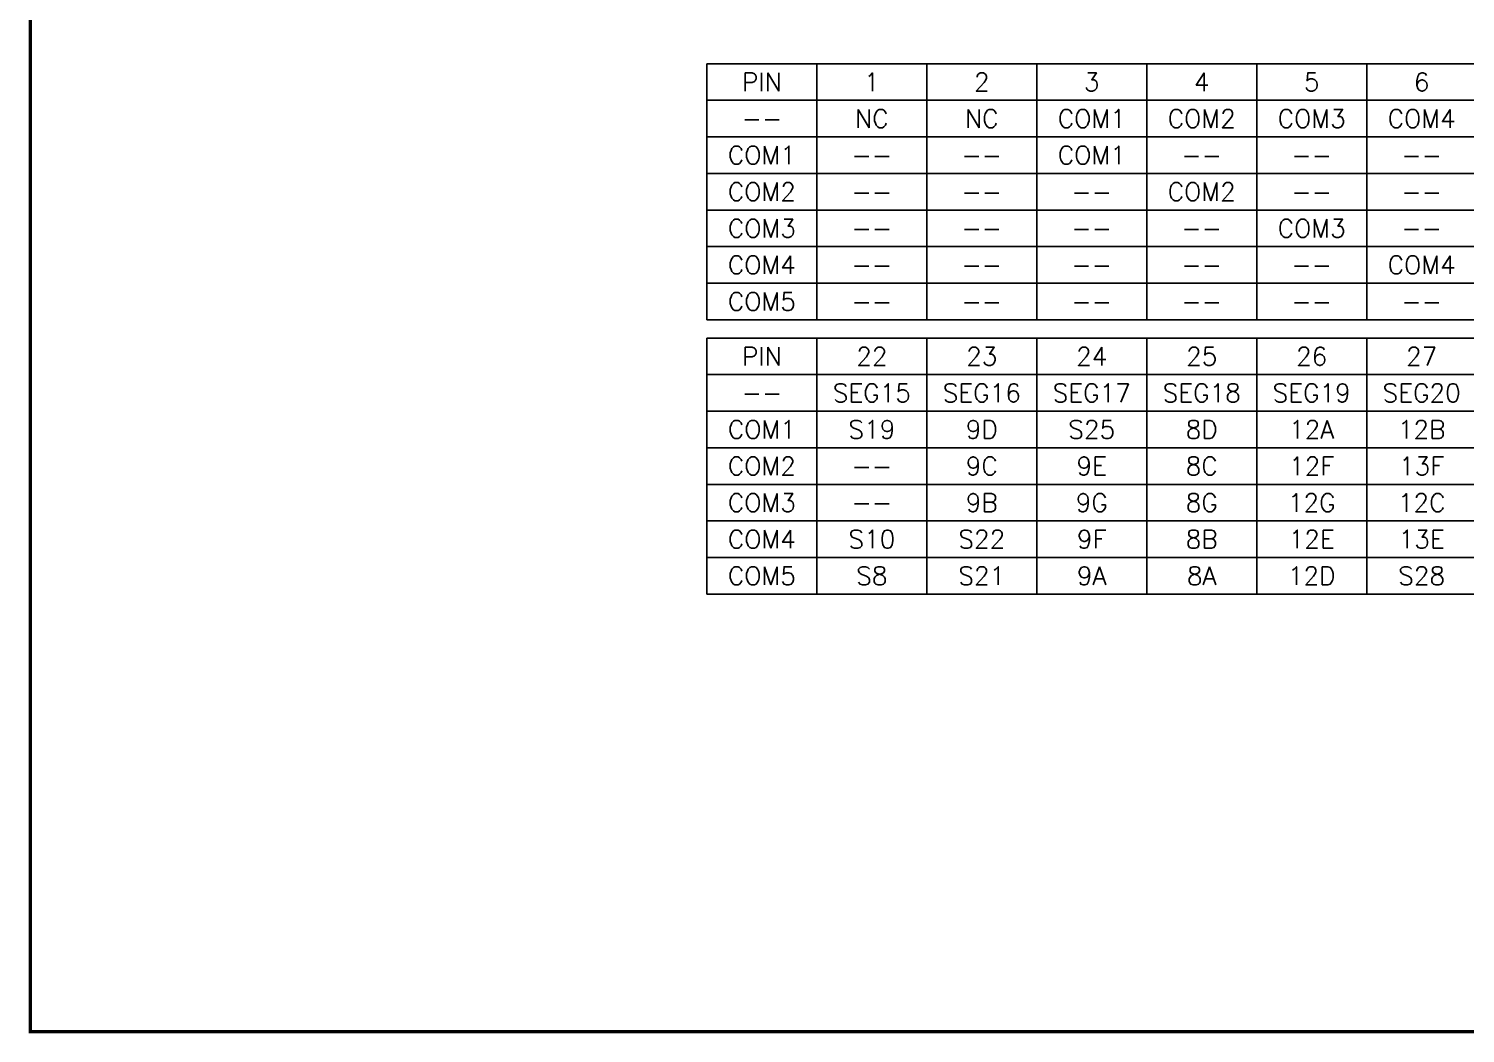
# Model space of a CAD drawing. Header units: millimetres. Extents: x 426 to 1899, y -1707 to -647.
# Drawn here: x 720.1 to 811.4, y -924.1 to -860.3 of the extents above; entities that cross this region are included whole.
import ezdxf
from ezdxf.enums import TextEntityAlignment as Align

# ---------------------------------------------------------------- set-up
doc = ezdxf.new("R2010")
doc.units = ezdxf.units.MM
doc.layers.add('SPEC', color=2, linetype='Continuous')
doc.styles.add('SSSoft_Log', font='Romans', dxfattribs={"bigfont": 'AllInOneBig.shx'})

msp = doc.modelspace()

# ---------------------------------------------------------------- linework, layer by layer
for p, q in [((763.236, -862.476), (917.012, -862.476)), ((763.236, -862.476), (763.236, -878.749)), ((770.226, -862.476), (770.226, -878.749)), ((777.215, -862.476), (777.215, -878.749)), ((784.205, -862.476), (784.205, -878.749)), ((791.195, -862.476), (791.195, -878.749)), ((798.185, -862.476), (798.185, -878.749)), ((805.175, -862.476), (805.175, -878.749)), ((763.236, -864.801), (917.012, -864.801)), ((763.236, -867.126), (917.012, -867.126)), ((763.236, -869.45), (917.012, -869.45)), ((763.236, -871.775), (917.012, -871.775)), ((763.236, -874.1), (917.012, -874.1)), ((763.236, -876.425), (917.012, -876.425)), ((763.236, -878.749), (917.012, -878.749)), ((763.236, -879.912), (917.012, -879.912)), ((763.236, -879.912), (763.236, -896.184)), ((770.226, -879.912), (770.226, -896.184)), ((777.215, -879.912), (777.215, -896.184)), ((784.205, -879.912), (784.205, -896.184)), ((791.195, -879.912), (791.195, -896.184)), ((798.185, -879.912), (798.185, -896.184)), ((805.175, -879.912), (805.175, -896.184)), ((763.236, -882.236), (917.012, -882.236)), ((763.236, -884.561), (917.012, -884.561)), ((763.236, -886.886), (917.012, -886.886)), ((763.236, -889.21), (917.012, -889.21)), ((763.236, -891.535), (917.012, -891.535)), ((763.236, -893.86), (917.012, -893.86)), ((763.236, -896.184), (917.012, -896.184))]:
    msp.add_line(p, q)
at = {"layer": 'SPEC', "lineweight": 30, "const_width": 0.209}
msp.add_lwpolyline([(720.233, -923.992), (720.233, -767.419), (930.408, -767.419), (930.408, -923.992)], close=True, dxfattribs=at)

# ---------------------------------------------------------------- texts
at = {"color": 1, "style": 'SSSoft_Log'}
for p in [(766.731, -863.639), (766.731, -881.074)]:
    msp.add_text('PIN', height=1.1592, dxfattribs=at).set_placement(p, align=Align.MIDDLE)
at = {"style": 'SSSoft_Log'}
for s, height, p in [('1', 1.159, (773.721, -863.639)), ('2', 1.159, (780.71, -863.639)), ('3', 1.159, (787.7, -863.639)), ('4', 1.159, (794.69, -863.639)), ('5', 1.159, (801.68, -863.639)), ('6', 1.159, (808.67, -863.639)), ('NC', 1.1592, (773.721, -865.963)), ('NC', 1.1592, (780.71, -865.963)), ('COM1', 1.1592, (787.7, -865.963)), ('COM2', 1.1592, (794.69, -865.963)), ('COM3', 1.1592, (801.68, -865.963)), ('COM4', 1.1592, (808.67, -865.963)), ('--', 1.1592, (766.731, -865.963)), ('COM1', 1.1592, (766.731, -868.288)), ('--', 1.1592, (773.721, -868.288)), ('--', 1.1592, (780.71, -868.288)), ('COM1', 1.1592, (787.7, -868.288)), ('--', 1.1592, (794.69, -868.288)), ('--', 1.1592, (801.68, -868.288)), ('--', 1.1592, (808.67, -868.288)), ('COM2', 1.1592, (766.731, -870.613)), ('COM2', 1.1592, (794.69, -870.613)), ('--', 1.1592, (773.721, -870.613)), ('--', 1.1592, (780.71, -870.613)), ('--', 1.1592, (787.7, -870.613)), ('--', 1.1592, (801.68, -870.613)), ('--', 1.1592, (808.67, -870.613)), ('COM3', 1.1592, (766.731, -872.937)), ('COM3', 1.1592, (801.68, -872.937)), ('--', 1.1592, (773.721, -872.937)), ('--', 1.1592, (780.71, -872.937)), ('--', 1.1592, (787.7, -872.937)), ('--', 1.1592, (794.69, -872.937)), ('--', 1.1592, (808.67, -872.937)), ('COM4', 1.1592, (766.731, -875.262)), ('COM4', 1.1592, (808.67, -875.262)), ('--', 1.1592, (773.721, -875.262)), ('--', 1.1592, (780.71, -875.262)), ('--', 1.1592, (787.7, -875.262)), ('--', 1.1592, (794.69, -875.262)), ('--', 1.1592, (801.68, -875.262)), ('COM5', 1.1592, (766.731, -877.587)), ('--', 1.1592, (773.721, -877.587)), ('--', 1.1592, (780.71, -877.587)), ('--', 1.1592, (787.7, -877.587)), ('--', 1.1592, (794.69, -877.587)), ('--', 1.1592, (801.68, -877.587)), ('--', 1.1592, (808.67, -877.587)), ('22', 1.1592, (773.721, -881.074)), ('23', 1.1592, (780.71, -881.074)), ('24', 1.1592, (787.7, -881.074)), ('25', 1.1592, (794.69, -881.074)), ('26', 1.1592, (801.68, -881.074)), ('27', 1.1592, (808.67, -881.074)), ('SEG15', 1.1592, (773.721, -883.399)), ('SEG16', 1.1592, (780.71, -883.399)), ('SEG17', 1.1592, (787.7, -883.399)), ('SEG18', 1.1592, (794.69, -883.399)), ('SEG19', 1.1592, (801.68, -883.399)), ('SEG20', 1.1592, (808.67, -883.399)), ('--', 1.1592, (766.731, -883.399)), ('COM1', 1.1592, (766.731, -885.723)), ('S19', 1.1592, (773.721, -885.723)), ('9D', 1.1592, (780.71, -885.723)), ('S25', 1.1592, (787.7, -885.723)), ('8D', 1.1592, (794.69, -885.723)), ('12A', 1.1592, (801.68, -885.723)), ('12B', 1.1592, (808.67, -885.723)), ('COM2', 1.1592, (766.731, -888.048)), ('9C', 1.1592, (780.71, -888.048)), ('9E', 1.1592, (787.7, -888.048)), ('8C', 1.1592, (794.69, -888.048)), ('12F', 1.1592, (801.68, -888.048)), ('13F', 1.1592, (808.67, -888.048)), ('--', 1.1592, (773.721, -888.048)), ('COM3', 1.1592, (766.731, -890.373)), ('9B', 1.1592, (780.71, -890.373)), ('9G', 1.1592, (787.7, -890.373)), ('8G', 1.1592, (794.69, -890.373)), ('12G', 1.1592, (801.68, -890.373)), ('12C', 1.1592, (808.67, -890.373)), ('--', 1.1592, (773.721, -890.373)), ('COM4', 1.1592, (766.731, -892.697)), ('S10', 1.1592, (773.721, -892.697)), ('S22', 1.1592, (780.71, -892.697)), ('9F', 1.1592, (787.7, -892.697)), ('8B', 1.1592, (794.69, -892.697)), ('12E', 1.1592, (801.68, -892.697)), ('13E', 1.1592, (808.67, -892.697)), ('COM5', 1.1592, (766.731, -895.022)), ('S8', 1.1592, (773.721, -895.022)), ('S21', 1.1592, (780.71, -895.022)), ('9A', 1.1592, (787.7, -895.022)), ('8A', 1.1592, (794.69, -895.022)), ('12D', 1.1592, (801.68, -895.022)), ('S28', 1.1592, (808.67, -895.022))]:
    msp.add_text(s, height=height, dxfattribs=at).set_placement(p, align=Align.MIDDLE)

doc.saveas('drawing.dxf')
